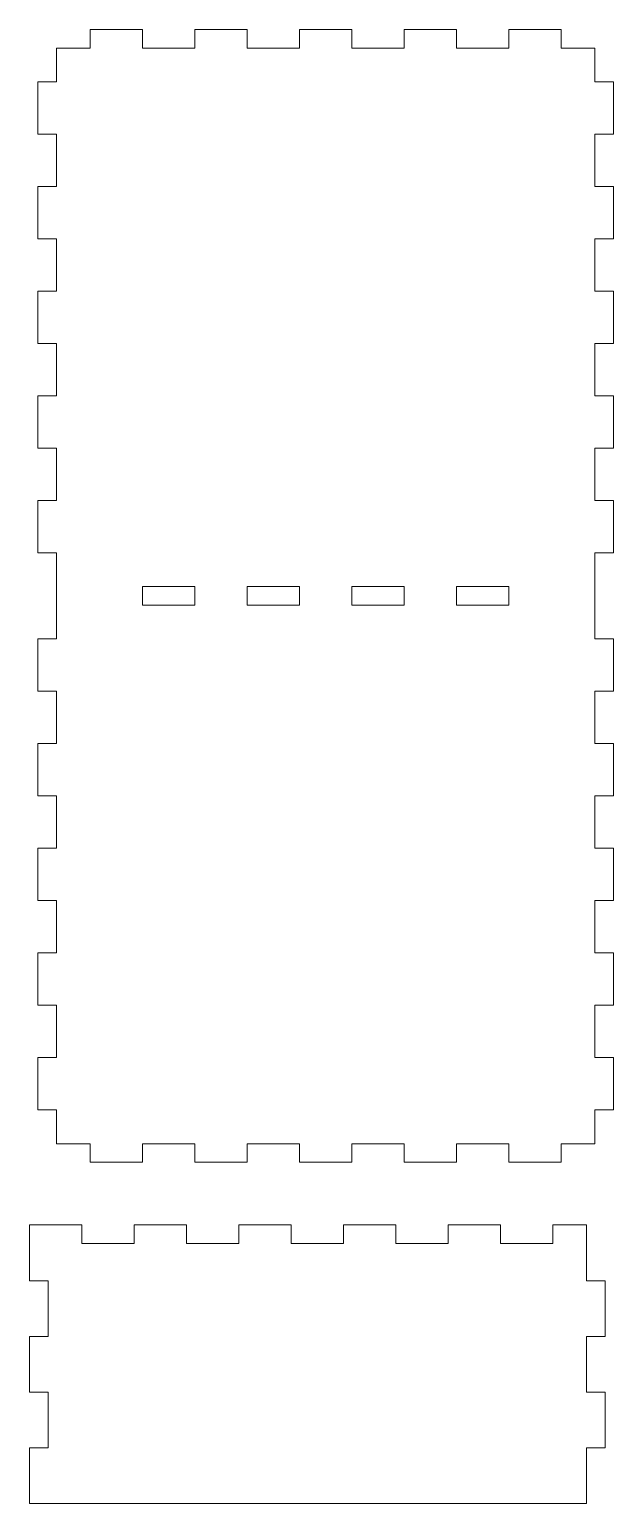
# Model space of a CAD drawing. Header units: inches. Extents: x -0.1 to 32.7, y -7.4 to 16.5.
# Drawn here: x 12.02 to 18.31, y -7.38 to 8.49 of the extents above; entities that cross this region are included whole.
import ezdxf

# ---------------------------------------------------------------- set-up
doc = ezdxf.new("R2010")
doc.units = ezdxf.units.IN
doc.header["$MEASUREMENT"] = 0
doc.layers.add('Layer 1', color=7, linetype='Continuous')

msp = doc.modelspace()

# ---------------------------------------------------------------- linework, layer by layer
at = {"layer": 'Layer 1', "lineweight": 9}
for points in [[(12.672, 8.491), (12.672, 8.491), (12.672, 8.291), (12.672, 8.291)], [(12.672, 8.491), (12.672, 8.491), (13.235, 8.491), (13.235, 8.491)], [(13.235, 8.491), (13.235, 8.491), (13.235, 8.291), (13.235, 8.291)], [(13.799, 8.491), (13.799, 8.491), (13.799, 8.291), (13.799, 8.291)], [(13.799, 8.491), (13.799, 8.491), (14.363, 8.491), (14.363, 8.491)], [(14.363, 8.491), (14.363, 8.491), (14.363, 8.291), (14.363, 8.291)], [(14.926, 8.491), (14.926, 8.491), (14.926, 8.291), (14.926, 8.291)], [(14.926, 8.491), (14.926, 8.491), (15.49, 8.491), (15.49, 8.491)], [(15.49, 8.491), (15.49, 8.491), (15.49, 8.291), (15.49, 8.291)], [(16.054, 8.491), (16.054, 8.491), (16.054, 8.291), (16.054, 8.291)], [(16.054, 8.491), (16.054, 8.491), (16.617, 8.491), (16.617, 8.491)], [(16.617, 8.491), (16.617, 8.491), (16.617, 8.291), (16.617, 8.291)], [(17.181, 8.491), (17.181, 8.491), (17.181, 8.291), (17.181, 8.291)], [(17.181, 8.491), (17.181, 8.491), (17.744, 8.491), (17.744, 8.491)], [(17.744, 8.491), (17.744, 8.491), (17.744, 8.291), (17.744, 8.291)], [(12.308, 8.291), (12.308, 8.291), (12.672, 8.291), (12.672, 8.291)], [(12.308, 7.927), (12.308, 7.927), (12.308, 8.291), (12.308, 8.291)], [(13.235, 8.291), (13.235, 8.291), (13.799, 8.291), (13.799, 8.291)], [(14.363, 8.291), (14.363, 8.291), (14.926, 8.291), (14.926, 8.291)], [(15.49, 8.291), (15.49, 8.291), (16.054, 8.291), (16.054, 8.291)], [(16.617, 8.291), (16.617, 8.291), (17.181, 8.291), (17.181, 8.291)], [(17.744, 8.291), (17.744, 8.291), (18.108, 8.291), (18.108, 8.291)], [(18.108, 7.927), (18.108, 7.927), (18.108, 8.291), (18.108, 8.291)], [(12.108, 7.364), (12.108, 7.364), (12.108, 7.927), (12.108, 7.927)], [(12.308, 7.927), (12.308, 7.927), (12.108, 7.927), (12.108, 7.927)], [(18.308, 7.927), (18.308, 7.927), (18.108, 7.927), (18.108, 7.927)], [(18.308, 7.364), (18.308, 7.364), (18.308, 7.927), (18.308, 7.927)], [(12.308, 7.364), (12.308, 7.364), (12.108, 7.364), (12.108, 7.364)], [(12.308, 6.8), (12.308, 6.8), (12.308, 7.364), (12.308, 7.364)], [(18.108, 6.8), (18.108, 6.8), (18.108, 7.364), (18.108, 7.364)], [(18.308, 7.364), (18.308, 7.364), (18.108, 7.364), (18.108, 7.364)], [(12.108, 6.236), (12.108, 6.236), (12.108, 6.8), (12.108, 6.8)], [(12.308, 6.8), (12.308, 6.8), (12.108, 6.8), (12.108, 6.8)], [(18.308, 6.8), (18.308, 6.8), (18.108, 6.8), (18.108, 6.8)], [(18.308, 6.236), (18.308, 6.236), (18.308, 6.8), (18.308, 6.8)], [(12.308, 6.236), (12.308, 6.236), (12.108, 6.236), (12.108, 6.236)], [(12.308, 5.673), (12.308, 5.673), (12.308, 6.236), (12.308, 6.236)], [(18.108, 5.673), (18.108, 5.673), (18.108, 6.236), (18.108, 6.236)], [(18.308, 6.236), (18.308, 6.236), (18.108, 6.236), (18.108, 6.236)], [(12.108, 5.109), (12.108, 5.109), (12.108, 5.673), (12.108, 5.673)], [(12.308, 5.673), (12.308, 5.673), (12.108, 5.673), (12.108, 5.673)], [(18.308, 5.673), (18.308, 5.673), (18.108, 5.673), (18.108, 5.673)], [(18.308, 5.109), (18.308, 5.109), (18.308, 5.673), (18.308, 5.673)], [(12.308, 5.109), (12.308, 5.109), (12.108, 5.109), (12.108, 5.109)], [(12.308, 4.546), (12.308, 4.546), (12.308, 5.109), (12.308, 5.109)], [(18.108, 4.546), (18.108, 4.546), (18.108, 5.109), (18.108, 5.109)], [(18.308, 5.109), (18.308, 5.109), (18.108, 5.109), (18.108, 5.109)], [(12.108, 3.982), (12.108, 3.982), (12.108, 4.546), (12.108, 4.546)], [(12.308, 4.546), (12.308, 4.546), (12.108, 4.546), (12.108, 4.546)], [(18.308, 4.546), (18.308, 4.546), (18.108, 4.546), (18.108, 4.546)], [(18.308, 3.982), (18.308, 3.982), (18.308, 4.546), (18.308, 4.546)], [(12.308, 3.982), (12.308, 3.982), (12.108, 3.982), (12.108, 3.982)], [(12.308, 3.418), (12.308, 3.418), (12.308, 3.982), (12.308, 3.982)], [(18.108, 3.418), (18.108, 3.418), (18.108, 3.982), (18.108, 3.982)], [(18.308, 3.982), (18.308, 3.982), (18.108, 3.982), (18.108, 3.982)], [(12.108, 2.855), (12.108, 2.855), (12.108, 3.418), (12.108, 3.418)], [(12.308, 3.418), (12.308, 3.418), (12.108, 3.418), (12.108, 3.418)], [(18.308, 3.418), (18.308, 3.418), (18.108, 3.418), (18.108, 3.418)], [(18.308, 2.855), (18.308, 2.855), (18.308, 3.418), (18.308, 3.418)], [(12.308, 2.855), (12.308, 2.855), (12.108, 2.855), (12.108, 2.855)], [(12.308, 1.927), (12.308, 1.927), (12.308, 2.855), (12.308, 2.855)], [(18.108, 1.927), (18.108, 1.927), (18.108, 2.855), (18.108, 2.855)], [(18.308, 2.855), (18.308, 2.855), (18.108, 2.855), (18.108, 2.855)], [(13.235, 2.491), (13.235, 2.491), (13.235, 2.291), (13.235, 2.291)], [(13.235, 2.491), (13.235, 2.491), (13.799, 2.491), (13.799, 2.491)], [(13.799, 2.491), (13.799, 2.491), (13.799, 2.291), (13.799, 2.291)], [(14.363, 2.491), (14.363, 2.491), (14.363, 2.291), (14.363, 2.291)], [(14.363, 2.491), (14.363, 2.491), (14.926, 2.491), (14.926, 2.491)], [(14.926, 2.491), (14.926, 2.491), (14.926, 2.291), (14.926, 2.291)], [(15.49, 2.491), (15.49, 2.491), (15.49, 2.291), (15.49, 2.291)], [(15.49, 2.491), (15.49, 2.491), (16.054, 2.491), (16.054, 2.491)], [(16.054, 2.491), (16.054, 2.491), (16.054, 2.291), (16.054, 2.291)], [(16.617, 2.491), (16.617, 2.491), (16.617, 2.291), (16.617, 2.291)], [(16.617, 2.491), (16.617, 2.491), (17.181, 2.491), (17.181, 2.491)], [(17.181, 2.491), (17.181, 2.491), (17.181, 2.291), (17.181, 2.291)], [(13.235, 2.291), (13.235, 2.291), (13.799, 2.291), (13.799, 2.291)], [(14.363, 2.291), (14.363, 2.291), (14.926, 2.291), (14.926, 2.291)], [(15.49, 2.291), (15.49, 2.291), (16.054, 2.291), (16.054, 2.291)], [(16.617, 2.291), (16.617, 2.291), (17.181, 2.291), (17.181, 2.291)], [(12.108, 1.364), (12.108, 1.364), (12.108, 1.927), (12.108, 1.927)], [(12.308, 1.927), (12.308, 1.927), (12.108, 1.927), (12.108, 1.927)], [(18.308, 1.927), (18.308, 1.927), (18.108, 1.927), (18.108, 1.927)], [(18.308, 1.364), (18.308, 1.364), (18.308, 1.927), (18.308, 1.927)], [(12.308, 1.364), (12.308, 1.364), (12.108, 1.364), (12.108, 1.364)], [(12.308, 0.8), (12.308, 0.8), (12.308, 1.364), (12.308, 1.364)], [(18.108, 0.8), (18.108, 0.8), (18.108, 1.364), (18.108, 1.364)], [(18.308, 1.364), (18.308, 1.364), (18.108, 1.364), (18.108, 1.364)], [(12.108, 0.236), (12.108, 0.236), (12.108, 0.8), (12.108, 0.8)], [(12.308, 0.8), (12.308, 0.8), (12.108, 0.8), (12.108, 0.8)], [(18.308, 0.8), (18.308, 0.8), (18.108, 0.8), (18.108, 0.8)], [(18.308, 0.236), (18.308, 0.236), (18.308, 0.8), (18.308, 0.8)], [(12.308, 0.236), (12.308, 0.236), (12.108, 0.236), (12.108, 0.236)], [(12.308, -0.327), (12.308, -0.327), (12.308, 0.236), (12.308, 0.236)], [(18.108, -0.327), (18.108, -0.327), (18.108, 0.236), (18.108, 0.236)], [(18.308, 0.236), (18.308, 0.236), (18.108, 0.236), (18.108, 0.236)], [(12.108, -0.891), (12.108, -0.891), (12.108, -0.327), (12.108, -0.327)], [(12.308, -0.327), (12.308, -0.327), (12.108, -0.327), (12.108, -0.327)], [(18.308, -0.327), (18.308, -0.327), (18.108, -0.327), (18.108, -0.327)], [(18.308, -0.891), (18.308, -0.891), (18.308, -0.327), (18.308, -0.327)], [(12.308, -0.891), (12.308, -0.891), (12.108, -0.891), (12.108, -0.891)], [(12.308, -1.454), (12.308, -1.454), (12.308, -0.891), (12.308, -0.891)], [(18.108, -1.454), (18.108, -1.454), (18.108, -0.891), (18.108, -0.891)], [(18.308, -0.891), (18.308, -0.891), (18.108, -0.891), (18.108, -0.891)], [(12.108, -2.018), (12.108, -2.018), (12.108, -1.454), (12.108, -1.454)], [(12.308, -1.454), (12.308, -1.454), (12.108, -1.454), (12.108, -1.454)], [(18.308, -1.454), (18.308, -1.454), (18.108, -1.454), (18.108, -1.454)], [(18.308, -2.018), (18.308, -2.018), (18.308, -1.454), (18.308, -1.454)], [(12.308, -2.018), (12.308, -2.018), (12.108, -2.018), (12.108, -2.018)], [(12.308, -2.582), (12.308, -2.582), (12.308, -2.018), (12.308, -2.018)], [(18.108, -2.582), (18.108, -2.582), (18.108, -2.018), (18.108, -2.018)], [(18.308, -2.018), (18.308, -2.018), (18.108, -2.018), (18.108, -2.018)], [(12.108, -3.145), (12.108, -3.145), (12.108, -2.582), (12.108, -2.582)], [(12.308, -2.582), (12.308, -2.582), (12.108, -2.582), (12.108, -2.582)], [(18.308, -2.582), (18.308, -2.582), (18.108, -2.582), (18.108, -2.582)], [(18.308, -3.145), (18.308, -3.145), (18.308, -2.582), (18.308, -2.582)], [(12.308, -3.145), (12.308, -3.145), (12.108, -3.145), (12.108, -3.145)], [(12.308, -3.509), (12.308, -3.509), (12.308, -3.145), (12.308, -3.145)], [(18.108, -3.509), (18.108, -3.509), (18.108, -3.145), (18.108, -3.145)], [(18.308, -3.145), (18.308, -3.145), (18.108, -3.145), (18.108, -3.145)], [(12.308, -3.509), (12.308, -3.509), (12.672, -3.509), (12.672, -3.509)], [(12.672, -3.509), (12.672, -3.509), (12.672, -3.709), (12.672, -3.709)], [(13.235, -3.509), (13.235, -3.509), (13.235, -3.709), (13.235, -3.709)], [(13.235, -3.509), (13.235, -3.509), (13.799, -3.509), (13.799, -3.509)], [(13.799, -3.509), (13.799, -3.509), (13.799, -3.709), (13.799, -3.709)], [(14.363, -3.509), (14.363, -3.509), (14.363, -3.709), (14.363, -3.709)], [(14.363, -3.509), (14.363, -3.509), (14.926, -3.509), (14.926, -3.509)], [(14.926, -3.509), (14.926, -3.509), (14.926, -3.709), (14.926, -3.709)], [(15.49, -3.509), (15.49, -3.509), (15.49, -3.709), (15.49, -3.709)], [(15.49, -3.509), (15.49, -3.509), (16.054, -3.509), (16.054, -3.509)], [(16.054, -3.509), (16.054, -3.509), (16.054, -3.709), (16.054, -3.709)], [(16.617, -3.509), (16.617, -3.509), (16.617, -3.709), (16.617, -3.709)], [(16.617, -3.509), (16.617, -3.509), (17.181, -3.509), (17.181, -3.509)], [(17.181, -3.509), (17.181, -3.509), (17.181, -3.709), (17.181, -3.709)], [(17.744, -3.509), (17.744, -3.509), (17.744, -3.709), (17.744, -3.709)], [(17.744, -3.509), (17.744, -3.509), (18.108, -3.509), (18.108, -3.509)], [(12.672, -3.709), (12.672, -3.709), (13.235, -3.709), (13.235, -3.709)], [(13.799, -3.709), (13.799, -3.709), (14.363, -3.709), (14.363, -3.709)], [(14.926, -3.709), (14.926, -3.709), (15.49, -3.709), (15.49, -3.709)], [(16.054, -3.709), (16.054, -3.709), (16.617, -3.709), (16.617, -3.709)], [(17.181, -3.709), (17.181, -3.709), (17.744, -3.709), (17.744, -3.709)], [(12.017, -4.384), (12.017, -4.384), (12.581, -4.384), (12.581, -4.384)], [(12.017, -4.984), (12.017, -4.984), (12.017, -4.384), (12.017, -4.384)], [(12.581, -4.384), (12.581, -4.384), (12.581, -4.584), (12.581, -4.584)], [(13.144, -4.384), (13.144, -4.384), (13.144, -4.584), (13.144, -4.584)], [(13.144, -4.384), (13.144, -4.384), (13.708, -4.384), (13.708, -4.384)], [(13.708, -4.384), (13.708, -4.384), (13.708, -4.584), (13.708, -4.584)], [(14.271, -4.384), (14.271, -4.384), (14.271, -4.584), (14.271, -4.584)], [(14.271, -4.384), (14.271, -4.384), (14.835, -4.384), (14.835, -4.384)], [(14.835, -4.384), (14.835, -4.384), (14.835, -4.584), (14.835, -4.584)], [(15.399, -4.384), (15.399, -4.384), (15.399, -4.584), (15.399, -4.584)], [(15.399, -4.384), (15.399, -4.384), (15.962, -4.384), (15.962, -4.384)], [(15.962, -4.384), (15.962, -4.384), (15.962, -4.584), (15.962, -4.584)], [(16.526, -4.384), (16.526, -4.384), (16.526, -4.584), (16.526, -4.584)], [(16.526, -4.384), (16.526, -4.384), (17.09, -4.384), (17.09, -4.384)], [(17.09, -4.384), (17.09, -4.384), (17.09, -4.584), (17.09, -4.584)], [(17.653, -4.384), (17.653, -4.384), (17.653, -4.584), (17.653, -4.584)], [(17.653, -4.384), (17.653, -4.384), (18.017, -4.384), (18.017, -4.384)], [(18.017, -4.984), (18.017, -4.984), (18.017, -4.384), (18.017, -4.384)], [(12.581, -4.584), (12.581, -4.584), (13.144, -4.584), (13.144, -4.584)], [(13.708, -4.584), (13.708, -4.584), (14.271, -4.584), (14.271, -4.584)], [(14.835, -4.584), (14.835, -4.584), (15.399, -4.584), (15.399, -4.584)], [(15.962, -4.584), (15.962, -4.584), (16.526, -4.584), (16.526, -4.584)], [(17.09, -4.584), (17.09, -4.584), (17.653, -4.584), (17.653, -4.584)], [(12.217, -4.984), (12.217, -4.984), (12.017, -4.984), (12.017, -4.984)], [(12.217, -5.584), (12.217, -5.584), (12.217, -4.984), (12.217, -4.984)], [(18.217, -4.984), (18.217, -4.984), (18.017, -4.984), (18.017, -4.984)], [(18.217, -5.584), (18.217, -5.584), (18.217, -4.984), (18.217, -4.984)], [(12.017, -6.184), (12.017, -6.184), (12.017, -5.584), (12.017, -5.584)], [(12.217, -5.584), (12.217, -5.584), (12.017, -5.584), (12.017, -5.584)], [(18.017, -6.184), (18.017, -6.184), (18.017, -5.584), (18.017, -5.584)], [(18.217, -5.584), (18.217, -5.584), (18.017, -5.584), (18.017, -5.584)], [(12.217, -6.184), (12.217, -6.184), (12.017, -6.184), (12.017, -6.184)], [(12.217, -6.784), (12.217, -6.784), (12.217, -6.184), (12.217, -6.184)], [(18.217, -6.184), (18.217, -6.184), (18.017, -6.184), (18.017, -6.184)], [(18.217, -6.784), (18.217, -6.784), (18.217, -6.184), (18.217, -6.184)], [(12.017, -7.384), (12.017, -7.384), (12.017, -6.784), (12.017, -6.784)], [(12.217, -6.784), (12.217, -6.784), (12.017, -6.784), (12.017, -6.784)], [(18.017, -7.384), (18.017, -7.384), (18.017, -6.784), (18.017, -6.784)], [(18.217, -6.784), (18.217, -6.784), (18.017, -6.784), (18.017, -6.784)], [(12.017, -7.384), (12.017, -7.384), (18.017, -7.384), (18.017, -7.384)]]:
    msp.add_open_spline(points, degree=3, dxfattribs=at)

doc.saveas('drawing.dxf')
